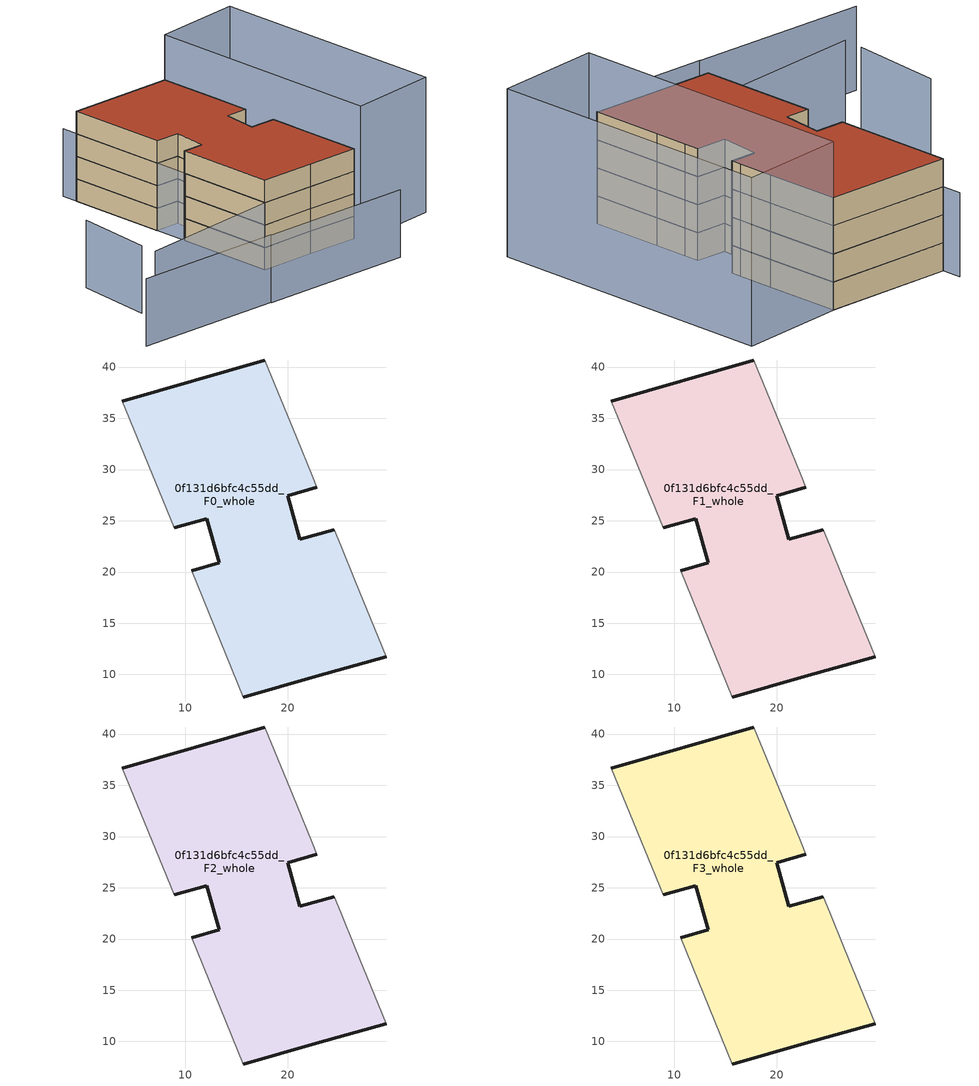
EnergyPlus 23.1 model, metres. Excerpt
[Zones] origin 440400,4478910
0f131d6bfc4c55dd_F0_whole
 floor ground (EU_floor_Construction): 29.59,11.72 26.57,19.12 25.14,22.6 24.52,24.11 21.16,23.19 19.98,27.45 22.8,28.27 22.37,29.4 20.87,33.09 17.72,40.69 3.84,36.67 8.89,24.3 12.09,25.19 13.28,20.9 10.62,20.13 15.64,7.8 22.77,9.83 z0
 wall outside (EU_wall_Construction): 3.84,36.67 17.72,40.69 / 22.8,28.27 19.98,27.45 21.16,23.19 24.52,24.11 / 29.59,11.72 22.77,9.83 15.64,7.8 / 10.62,20.13 13.28,20.9 12.09,25.19 8.89,24.3 z0:3
 wall adiabatic (EU_wall_Construction): 8.89,24.3 3.84,36.67 / 17.72,40.69 20.87,33.09 22.37,29.4 22.8,28.27 / 24.52,24.11 25.14,22.6 26.57,19.12 29.59,11.72 / 15.64,7.8 10.62,20.13 z0:3
0f131d6bfc4c55dd_F1_whole
 floor to 0f131d6bfc4c55dd_F0_whole (EU_floor_Construction): 29.58,11.72 26.57,19.12 25.14,22.6 24.52,24.11 21.16,23.19 19.98,27.45 22.8,28.27 22.37,29.4 20.87,33.09 17.72,40.69 3.84,36.67 8.89,24.3 12.09,25.19 13.28,20.9 10.62,20.13 15.64,7.8 22.77,9.83 z3
 wall outside (EU_wall_Construction): 3.84,36.67 17.72,40.69 / 22.8,28.27 19.98,27.45 21.16,23.19 24.52,24.11 / 29.59,11.72 22.77,9.83 15.64,7.8 / 10.62,20.13 13.28,20.9 12.09,25.19 8.89,24.3 z3:6
 wall adiabatic (EU_wall_Construction): 8.89,24.3 3.84,36.67 / 17.72,40.69 20.87,33.09 22.37,29.4 22.8,28.27 / 24.52,24.11 25.14,22.6 26.57,19.12 29.59,11.72 / 15.64,7.8 10.62,20.13 z3:6
0f131d6bfc4c55dd_F2_whole
 floor to 0f131d6bfc4c55dd_F1_whole (EU_floor_Construction): 29.58,11.72 26.57,19.12 25.14,22.6 24.52,24.11 21.16,23.19 19.98,27.45 22.8,28.27 22.37,29.4 20.87,33.09 17.72,40.69 3.84,36.67 8.89,24.3 12.09,25.19 13.28,20.9 10.62,20.13 15.64,7.8 22.77,9.83 z6
 wall outside (EU_wall_Construction): 3.84,36.67 17.72,40.69 / 22.8,28.27 19.98,27.45 21.16,23.19 24.52,24.11 / 29.59,11.72 22.77,9.83 15.64,7.8 / 10.62,20.13 13.28,20.9 12.09,25.19 8.89,24.3 z6:9
 wall adiabatic (EU_wall_Construction): 8.89,24.3 3.84,36.67 / 17.72,40.69 20.87,33.09 22.37,29.4 22.8,28.27 / 24.52,24.11 25.14,22.6 26.57,19.12 29.59,11.72 / 15.64,7.8 10.62,20.13 z6:9
0f131d6bfc4c55dd_F3_whole
 floor to 0f131d6bfc4c55dd_F2_whole (EU_floor_Construction): 29.58,11.72 26.57,19.12 25.14,22.6 24.52,24.11 21.16,23.19 19.98,27.45 22.8,28.27 22.37,29.4 20.87,33.09 17.72,40.69 3.84,36.67 8.89,24.3 12.09,25.19 13.28,20.9 10.62,20.13 15.64,7.8 22.77,9.83 z9
 wall outside (EU_wall_Construction): 3.84,36.67 17.72,40.69 / 22.8,28.27 19.98,27.45 21.16,23.19 24.52,24.11 / 29.59,11.72 22.77,9.83 15.64,7.8 / 10.62,20.13 13.28,20.9 12.09,25.19 8.89,24.3 z9:12
 wall adiabatic (EU_wall_Construction): 8.89,24.3 3.84,36.67 / 17.72,40.69 20.87,33.09 22.37,29.4 22.8,28.27 / 24.52,24.11 25.14,22.6 26.57,19.12 29.59,11.72 / 15.64,7.8 10.62,20.13 z9:12
 roof outside (EU_roof_Construction): 20.87,33.09 22.37,29.4 22.8,28.27 19.98,27.45 21.16,23.19 24.52,24.11 25.14,22.6 26.57,19.12 29.59,11.72 22.77,9.83 15.64,7.8 10.62,20.13 13.28,20.9 12.09,25.19 8.89,24.3 3.84,36.67 17.72,40.69 z12
shading: 12.06,-1.49 32.25,4.28 / -7.41,-6.87 12.15,-1.41 / -6.37,12.34 -3.57,2.41 / 3.02,38.67 15.66,7.81 / 15.66,7.81 -2.84,0.23 z0:9; 29.99,10.74 17.71,40.69 / 17.71,40.69 28.67,45.18 / 28.67,45.18 40.95,15.23 / 40.95,15.23 29.99,10.74 z0:18
[Building]
EU S2 Campaign: North Axis=0; Terrain=City; Solar Distribution=FullExterior
[Site:Location]
Madrid: Latitude=40.5; Longitude=-3.5; Time Zone=1; Elevation=609
[SizingPeriod:WeatherFileDays]
AnnualSizingPeriod: Begin Month=1; Begin Day of Month=1; End Month=12; End Day of Month=31; Day of Week for Start Day=Monday; Use Weather File Daylight Saving Period=No; Use Weather File Rain and Snow Indicators=No
[MATERIAL]
EU_InternalMass_Material: Roughness=MediumRough; Thickness=0.1; Conductivity=1; Density=1800; Specific Heat=900; Thermal Absorptance=0.9; Solar Absorptance=0.7; Visible Absorptance=0.7
[MATERIAL:NOMASS] Roughness=MediumRough; Thermal Absorptance=0.9; Solar Absorptance=0.7; Visible Absorptance=0.7
Name | Thermal Resistance
EU_wall_NoMass | 0.609216
EU_roof_NoMass | 0.513268
EU_floor_NoMass | 0.568163
[CONSTRUCTION]
EU_wall_Construction: EU_wall_NoMass
EU_roof_Construction: EU_roof_NoMass
EU_floor_Construction: EU_floor_NoMass
EU_InternalMass_Construction: EU_InternalMass_Material
[ZONE] Type=1; Multiplier=1; Ceiling Height=autocalculate; Volume=1264.53; Floor Area=autocalculate; Part of Total Floor Area=Yes
0f131d6bfc4c55dd_F0_whole; 0f131d6bfc4c55dd_F1_whole; 0f131d6bfc4c55dd_F2_whole; 0f131d6bfc4c55dd_F3_whole
[INTERNALMASS] Construction=EU_InternalMass_Construction; Surface Area=411.227
Name | Zone or ZoneList
0f131d6bfc4c55dd_F0_whole_EU_InternalMass | 0f131d6bfc4c55dd_F0_whole
0f131d6bfc4c55dd_F1_whole_EU_InternalMass | 0f131d6bfc4c55dd_F1_whole
0f131d6bfc4c55dd_F2_whole_EU_InternalMass | 0f131d6bfc4c55dd_F2_whole
0f131d6bfc4c55dd_F3_whole_EU_InternalMass | 0f131d6bfc4c55dd_F3_whole
[OTHEREQUIPMENT] Fuel Type=Electricity; Design Level Calculation Method=Watts/Area; Power per Zone Floor Area=1; Fraction Latent=0; Fraction Radiant=0; Fraction Lost=0; Carbon Dioxide Generation Rate=0; EndUse Subcategory=EU_Step8_InternalGains
Name | Zone or ZoneList or Space or SpaceList | Schedule
EU_Step8_InternalGain_0f131d6bfc4c55dd_F0_whole_f000 | 0f131d6bfc4c55dd_F0_whole | EU_Step8_GainSchedule_0f131d6bfc4c55dd_F0_whole_f000
EU_Step8_InternalGain_0f131d6bfc4c55dd_F1_whole_f000 | 0f131d6bfc4c55dd_F1_whole | EU_Step8_GainSchedule_0f131d6bfc4c55dd_F1_whole_f000
EU_Step8_InternalGain_0f131d6bfc4c55dd_F2_whole_f000 | 0f131d6bfc4c55dd_F2_whole | EU_Step8_GainSchedule_0f131d6bfc4c55dd_F2_whole_f000
EU_Step8_InternalGain_0f131d6bfc4c55dd_F3_whole_f000 | 0f131d6bfc4c55dd_F3_whole | EU_Step8_GainSchedule_0f131d6bfc4c55dd_F3_whole_f000
[ZONEVENTILATION:DESIGNFLOWRATE] Schedule=EU_AlwaysOn; Design Flow Rate Calculation Method=AirChanges/Hour; Air Changes per Hour=0.752966; Ventilation Type=Natural; Fan Pressure Rise=0; Fan Total Efficiency=1; Constant Term Coefficient=1; Temperature Term Coefficient=0; Velocity Term Coefficient=0; Velocity Squared Term Coefficient=0; Minimum Indoor Temperature=-100; Maximum Indoor Temperature=100; Delta Temperature=-100; Minimum Outdoor Temperature=-100; Maximum Outdoor Temperature=100; Maximum Wind Speed=40
Name | Zone or ZoneList or Space or SpaceList
EU_ConstantAir_0f131d6bfc4c55dd_F0_whole | 0f131d6bfc4c55dd_F0_whole
EU_ConstantAir_0f131d6bfc4c55dd_F1_whole | 0f131d6bfc4c55dd_F1_whole
EU_ConstantAir_0f131d6bfc4c55dd_F2_whole | 0f131d6bfc4c55dd_F2_whole
EU_ConstantAir_0f131d6bfc4c55dd_F3_whole | 0f131d6bfc4c55dd_F3_whole
[HVACTEMPLATE:THERMOSTAT] Constant Heating Setpoint=20; Constant Cooling Setpoint=50
EU_HeatOnly_0f131d6bfc4c55dd_F0_whole; EU_HeatOnly_0f131d6bfc4c55dd_F1_whole; EU_HeatOnly_0f131d6bfc4c55dd_F2_whole; EU_HeatOnly_0f131d6bfc4c55dd_F3_whole
[HVACTEMPLATE:ZONE:IDEALLOADSAIRSYSTEM] System Availability Schedule=EU_AlwaysOn; Maximum Heating Supply Air Temperature=50; Minimum Cooling Supply Air Temperature=13; Maximum Heating Supply Air Humidity Ratio=0.0156; Minimum Cooling Supply Air Humidity Ratio=0.0077; Heating Limit=NoLimit; Cooling Limit=NoLimit; Heating Availability Schedule=EU_AlwaysOn; Cooling Availability Schedule=EU_CoolingOff; Dehumidification Control Type=ConstantSensibleHeatRatio; Cooling Sensible Heat Ratio=0.7; Dehumidification Setpoint=60; Humidification Control Type=None; Humidification Setpoint=30; Outdoor Air Method=None; Outdoor Air Flow Rate per Person=0.00944; Outdoor Air Flow Rate per Zone Floor Area=0; Outdoor Air Flow Rate per Zone=0; Demand Controlled Ventilation Type=None; Outdoor Air Economizer Type=NoEconomizer; Heat Recovery Type=None; Sensible Heat Recovery Effectiveness=0.7; Latent Heat Recovery Effectiveness=0.65
Name | Template Thermostat
0f131d6bfc4c55dd_F0_whole | EU_HeatOnly_0f131d6bfc4c55dd_F0_whole
0f131d6bfc4c55dd_F1_whole | EU_HeatOnly_0f131d6bfc4c55dd_F1_whole
0f131d6bfc4c55dd_F2_whole | EU_HeatOnly_0f131d6bfc4c55dd_F2_whole
0f131d6bfc4c55dd_F3_whole | EU_HeatOnly_0f131d6bfc4c55dd_F3_whole
[SIZING:ZONE] Zone Cooling Design Supply Air Temperature Input Method=SupplyAirTemperature; Zone Cooling Design Supply Air Temperature=13; Zone Heating Design Supply Air Temperature Input Method=SupplyAirTemperature; Zone Heating Design Supply Air Temperature=50; Zone Cooling Design Supply Air Humidity Ratio=0.008; Zone Heating Design Supply Air Humidity Ratio=0.008; Cooling Design Air Flow Method=DesignDay; Cooling Design Air Flow Rate=0; Cooling Minimum Air Flow per Zone Floor Area=0.000762; Cooling Minimum Air Flow=0; Cooling Minimum Air Flow Fraction=0.2; Heating Design Air Flow Method=DesignDay; Heating Design Air Flow Rate=0; Heating Maximum Air Flow per Zone Floor Area=0.002032; Heating Maximum Air Flow=0.141576; Heating Maximum Air Flow Fraction=0.3; Account for Dedicated Outdoor Air System=No; Dedicated Outdoor Air System Control Strategy=NeutralSupplyAir; Dedicated Outdoor Air Low Setpoint Temperature for Design=autosize; Dedicated Outdoor Air High Setpoint Temperature for Design=autosize; Zone Load Sizing Method=Sensible Load Only No Latent Load; Zone Latent Cooling Design Supply Air Humidity Ratio Input Method=HumidityRatioDifference; Zone Cooling Design Supply Air Humidity Ratio Difference=0.005; Zone Latent Heating Design Supply Air Humidity Ratio Input Method=HumidityRatioDifference; Zone Humidification Design Supply Air Humidity Ratio Difference=0.005
0f131d6bfc4c55dd_F0_whole; 0f131d6bfc4c55dd_F1_whole; 0f131d6bfc4c55dd_F2_whole; 0f131d6bfc4c55dd_F3_whole
[SCHEDULE:CONSTANT]
Name | Hourly Value
EU_AlwaysOn | 1
EU_CoolingOff | 0
[SCHEDULE:FILE] Column Number=1; Rows to Skip at Top=0; Number of Hours of Data=8760; Column Separator=Comma; Interpolate to Timestep=No; Minutes per Item=60; Adjust Schedule for Daylight Savings=Yes
Name | File
EU_Step8_GainSchedule_0f131d6bfc4c55dd_F0_whole_f000 | ../../schedules/0f131d6bfc4c55dd/0f131d6bfc4c55dd_F0_whole_f000_gain.csv
EU_Step8_GainSchedule_0f131d6bfc4c55dd_F1_whole_f000 | ../../schedules/0f131d6bfc4c55dd/0f131d6bfc4c55dd_F1_whole_f000_gain.csv
EU_Step8_GainSchedule_0f131d6bfc4c55dd_F2_whole_f000 | ../../schedules/0f131d6bfc4c55dd/0f131d6bfc4c55dd_F2_whole_f000_gain.csv
EU_Step8_GainSchedule_0f131d6bfc4c55dd_F3_whole_f000 | ../../schedules/0f131d6bfc4c55dd/0f131d6bfc4c55dd_F3_whole_f000_gain.csv
